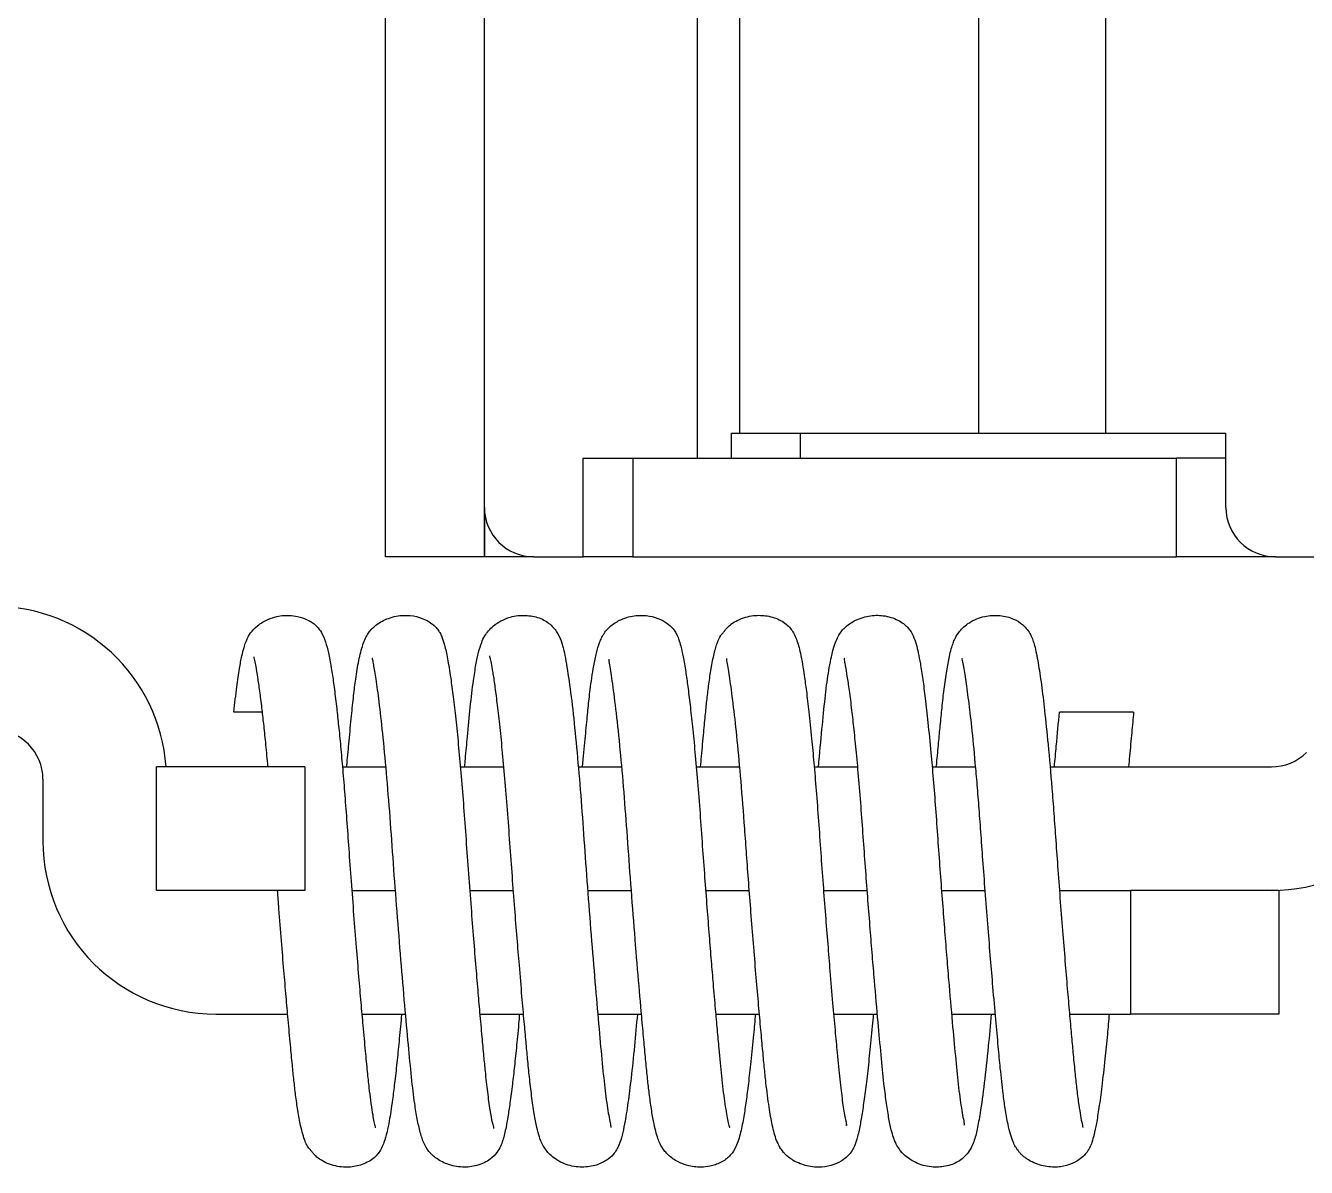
# Model space of a CAD drawing. Extents: x -3080 to 28500, y -1326 to 31609.
# Drawn here: x 2535.555 to 2538.146, y 26363.001 to 26365.311 of the extents above; entities that cross this region are included whole.
import ezdxf

# ---------------------------------------------------------------- set-up
doc = ezdxf.new("R2010")
doc.units = 0
doc.header["$LTSCALE"] = 100
doc.layers.add('0-xref', color=8, linetype='Continuous')
doc.layers.add('188K-SM-07-F10-MECH-CR PIPE-Y2257103$0$AP7P1-SM-08-FNN-120-A(4)-SMP$0$15P6-SM-08-FNN-320-A(10)-UIS-TCM$0$15P6-SM-08-FNN-00-(@10)170308-MIC$0$0-CDS', color=140, linetype='Continuous')

# ---------------------------------------------------------------- blocks, each defined once
blk = doc.blocks.new('188K-SM-07-F10-MECH-CR PIPE-Y2257103$0$CDS-WET')
at = {"layer": '188K-SM-07-F10-MECH-CR PIPE-Y2257103$0$AP7P1-SM-08-FNN-120-A(4)-SMP$0$15P6-SM-08-FNN-320-A(10)-UIS-TCM$0$15P6-SM-08-FNN-00-(@10)170308-MIC$0$0-CDS', "ltscale": 0.1}
for p, q in [((2536.283, -72970.5269), (2536.283, -72968.4269)), ((2536.483, -72970.5269), (2536.483, -72968.4269)), ((2536.9131, -72968.6269), (2536.9131, -72970.3269)), ((2536.9989, -72968.6769), (2536.9989, -72970.2769)), ((2537.4824, -72968.6769), (2537.4824, -72970.2769)), ((2537.7396, -72968.6769), (2537.7396, -72970.2769)), ((2536.983, -72970.3269), (2536.983, -72970.2769)), ((2536.983, -72970.2769), (2536.9989, -72970.2769)), ((2536.9989, -72970.2769), (2537.4824, -72970.2769)), ((2537.1227, -72970.3269), (2537.1227, -72970.2769)), ((2537.4824, -72970.2769), (2537.7396, -72970.2769)), ((2537.7396, -72970.2769), (2537.983, -72970.2769)), ((2537.983, -72970.4269), (2537.983, -72970.2769)), ((2536.683, -72970.5269), (2536.683, -72970.3269)), ((2536.683, -72970.3269), (2536.783, -72970.3269)), ((2536.783, -72970.3269), (2536.783, -72970.5269)), ((2536.783, -72970.3269), (2537.883, -72970.3269)), ((2537.883, -72970.5269), (2537.883, -72970.3269)), ((2537.983, -72970.3269), (2537.883, -72970.3269)), ((2536.483, -72970.4283), (2536.483, -72970.5269)), ((2536.483, -72970.5269), (2536.283, -72970.5269)), ((2536.583, -72970.5269), (2536.483, -72970.5269)), ((2536.583, -72970.5269), (2536.683, -72970.5269)), ((2536.783, -72970.5269), (2536.683, -72970.5269)), ((2536.783, -72970.5269), (2537.883, -72970.5269)), ((2538.083, -72970.5269), (2537.883, -72970.5269)), ((2538.083, -72970.5269), (2538.383, -72970.5269)), ((2536.0337, -72970.8411), (2535.9763, -72970.8411)), ((2537.7213, -72970.8411), (2537.6463, -72970.8411)), ((2537.7963, -72970.8411), (2537.7213, -72970.8411)), ((2535.82, -72971.2019), (2535.82, -72970.9519)), ((2536.12, -72970.9519), (2535.82, -72970.9519)), ((2536.12, -72970.9519), (2536.12, -72971.2019)), ((2536.1958, -72970.9519), (2536.2838, -72970.9519)), ((2536.4344, -72970.9519), (2536.5224, -72970.9519)), ((2536.6729, -72970.9519), (2536.7609, -72970.9519)), ((2536.9115, -72970.9519), (2536.9994, -72970.9519)), ((2537.1501, -72970.9519), (2537.2381, -72970.9519)), ((2537.3886, -72970.9519), (2537.4767, -72970.9519)), ((2537.6271, -72970.9519), (2538.075, -72970.9519)), ((2535.59, -72970.9769), (2535.59, -72971.1019)), ((2536.12, -72971.2019), (2535.82, -72971.2019)), ((2536.2148, -72971.2019), (2536.3031, -72971.2019)), ((2536.4533, -72971.2019), (2536.5417, -72971.2019)), ((2536.6919, -72971.2019), (2536.7803, -72971.2019)), ((2536.9305, -72971.2019), (2537.0188, -72971.2019)), ((2537.169, -72971.2019), (2537.2574, -72971.2019)), ((2537.4076, -72971.2019), (2537.4959, -72971.2019)), ((2537.6462, -72971.2019), (2537.79, -72971.2019)), ((2538.09, -72971.2019), (2537.79, -72971.2019)), ((2537.79, -72971.2019), (2537.79, -72971.4519)), ((2538.09, -72971.2019), (2538.09, -72971.4519)), ((2535.94, -72971.4519), (2536.085, -72971.4519)), ((2536.2351, -72971.4519), (2536.3236, -72971.4519)), ((2536.4736, -72971.4519), (2536.5622, -72971.4519)), ((2536.7122, -72971.4519), (2536.8007, -72971.4519)), ((2536.9508, -72971.4519), (2537.0393, -72971.4519)), ((2537.1894, -72971.4519), (2537.2779, -72971.4519)), ((2537.4279, -72971.4519), (2537.5164, -72971.4519)), ((2537.6665, -72971.4519), (2537.79, -72971.4519)), ((2538.09, -72971.4519), (2537.79, -72971.4519))]:
    blk.add_line(p, q, dxfattribs=at)
for centre, radius, start, end in [((2536.583, -72970.4269), 0.1, 180, 270), ((2538.083, -72970.4269), 0.1, 180, 270), ((2535.49, -72970.9769), 0.35, 4.096, 90), ((2535.49, -72970.9769), 0.1, 0, 90), ((2538.075, -72970.8519), 0.1, 270, 315), ((2535.94, -72971.1019), 0.35, 180, 270), ((2538.075, -72970.8519), 0.35, 270, 315)]:
    blk.add_arc(centre, radius, start, end, dxfattribs=at)
for points, knots in [([(2535.9763, -72970.8411), (2535.9782, -72970.8235), (2535.9817, -72970.7905), (2535.9871, -72970.7538), (2535.9921, -72970.7282), (2535.9962, -72970.7116), (2535.9998, -72970.7009), (2536.0029, -72970.6931), (2536.0091, -72970.6811), (2536.024, -72970.6648), (2536.0437, -72970.6532), (2536.0613, -72970.6475), (2536.0758, -72970.6453), (2536.0905, -72970.6451), (2536.1067, -72970.6471), (2536.1239, -72970.653), (2536.1385, -72970.6619), (2536.1482, -72970.6715), (2536.156, -72970.6842), (2536.1632, -72970.703), (2536.1695, -72970.7285), (2536.1745, -72970.7578), (2536.179, -72970.7907), (2536.1834, -72970.826), (2536.1876, -72970.8646), (2536.1917, -72970.9053), (2536.1959, -72970.9514), (2536.2001, -72971.0027), (2536.2044, -72971.0585), (2536.2086, -72971.1191), (2536.2134, -72971.1841), (2536.2184, -72971.2509), (2536.2236, -72971.3155), (2536.2284, -72971.3749), (2536.2329, -72971.4281), (2536.2374, -72971.4791), (2536.2418, -72971.5261), (2536.2457, -72971.5676), (2536.2493, -72971.6009), (2536.2529, -72971.6291), (2536.2561, -72971.6508), (2536.259, -72971.6675), (2536.2611, -72971.6775), (2536.2623, -72971.6819), (2536.2621, -72971.6822), (2536.262, -72971.6823)], [0, 0, 0, 0, 0.038629, 0.072542, 0.100999, 0.123562, 0.140015, 0.150612, 0.163548, 0.177301, 0.192835, 0.20573, 0.214742, 0.221449, 0.230215, 0.242372, 0.250621, 0.267336, 0.28886, 0.317278, 0.343535, 0.374908, 0.402787, 0.432735, 0.457181, 0.483201, 0.510636, 0.539278, 0.568875, 0.59958, 0.632617, 0.666929, 0.699862, 0.73101, 0.760148, 0.78713, 0.819629, 0.848169, 0.873771, 0.896782, 0.926352, 0.949664, 0.973765, 0.992735, 1, 1, 1, 1]), ([(2536.2046, -72970.9519), (2536.2048, -72970.9497), (2536.2064, -72970.9311), (2536.2096, -72970.8959), (2536.214, -72970.8492), (2536.2183, -72970.8079), (2536.2232, -72970.7696), (2536.2288, -72970.7352), (2536.2354, -72970.7085), (2536.2417, -72970.6925), (2536.247, -72970.6829), (2536.2517, -72970.6764), (2536.2584, -72970.6694), (2536.2696, -72970.66), (2536.2857, -72970.6517), (2536.3047, -72970.6466), (2536.3232, -72970.6446), (2536.3445, -72970.6464), (2536.3673, -72970.655), (2536.3809, -72970.6651), (2536.3892, -72970.6744), (2536.3934, -72970.681), (2536.3982, -72970.6908), (2536.403, -72970.7066), (2536.4086, -72970.7327), (2536.4144, -72970.7683), (2536.4199, -72970.81), (2536.4251, -72970.8548), (2536.4303, -72970.9062), (2536.4355, -72970.9634), (2536.4405, -72971.0252), (2536.4452, -72971.091), (2536.4501, -72971.1591), (2536.4552, -72971.227), (2536.4602, -72971.2912), (2536.4649, -72971.3498), (2536.4693, -72971.4019), (2536.4735, -72971.4513), (2536.4776, -72971.4962), (2536.4812, -72971.5357), (2536.4849, -72971.5738), (2536.4891, -72971.6119), (2536.4941, -72971.6474), (2536.4985, -72971.671), (2536.5019, -72971.6827), (2536.5017, -72971.6832), (2536.5016, -72971.6833)], [0, 0, 0, 0, 0.003552, 0.029307, 0.060537, 0.08884, 0.115194, 0.151456, 0.18957, 0.20816, 0.221885, 0.230823, 0.234467, 0.239171, 0.252579, 0.2611, 0.27008, 0.284818, 0.297423, 0.308499, 0.31672, 0.326332, 0.340183, 0.365029, 0.397619, 0.434031, 0.462805, 0.492653, 0.523366, 0.554694, 0.586352, 0.61808, 0.650921, 0.683089, 0.713521, 0.741908, 0.768039, 0.791788, 0.819655, 0.84322, 0.863369, 0.894798, 0.92897, 0.96155, 0.987418, 1, 1, 1, 1]), ([(2536.4432, -72970.9519), (2536.4436, -72970.9466), (2536.4455, -72970.9251), (2536.4493, -72970.8838), (2536.4545, -72970.8286), (2536.4602, -72970.7803), (2536.4658, -72970.745), (2536.4707, -72970.7208), (2536.4764, -72970.7024), (2536.4828, -72970.6867), (2536.4983, -72970.6678), (2536.5158, -72970.6563), (2536.535, -72970.648), (2536.5609, -72970.6436), (2536.5941, -72970.649), (2536.6156, -72970.6614), (2536.6303, -72970.6783), (2536.6414, -72970.7035), (2536.6476, -72970.7349), (2536.6566, -72970.7915), (2536.6646, -72970.8613), (2536.6723, -72970.9419), (2536.6795, -72971.03), (2536.686, -72971.1233), (2536.6932, -72971.2198), (2536.7008, -72971.3172), (2536.7085, -72971.4097), (2536.7157, -72971.4917), (2536.722, -72971.5601), (2536.7271, -72971.6074), (2536.7313, -72971.6381), (2536.7346, -72971.6581), (2536.7372, -72971.6726), (2536.7393, -72971.6807), (2536.739, -72971.6813), (2536.7388, -72971.6816)], [0, 0, 0, 0, 0.008521, 0.034236, 0.072159, 0.113075, 0.142595, 0.170684, 0.194387, 0.209837, 0.228014, 0.239786, 0.251346, 0.269327, 0.285682, 0.305947, 0.32827, 0.351094, 0.397624, 0.444925, 0.492319, 0.539109, 0.584694, 0.628935, 0.674383, 0.720843, 0.767327, 0.811996, 0.854005, 0.894439, 0.916203, 0.93965, 0.964642, 0.988063, 1, 1, 1, 1]), ([(2536.6817, -72970.9519), (2536.6817, -72970.9518), (2536.6835, -72970.9317), (2536.6867, -72970.8972), (2536.691, -72970.8516), (2536.6942, -72970.8191), (2536.6972, -72970.7936), (2536.7004, -72970.7704), (2536.7045, -72970.7451), (2536.7097, -72970.7203), (2536.7148, -72970.7029), (2536.7195, -72970.6915), (2536.723, -72970.685), (2536.7263, -72970.68), (2536.7289, -72970.6766), (2536.7314, -72970.6738), (2536.7342, -72970.6707), (2536.7427, -72970.6629), (2536.7621, -72970.6512), (2536.7853, -72970.6456), (2536.8032, -72970.645), (2536.8199, -72970.6466), (2536.8395, -72970.6525), (2536.855, -72970.6624), (2536.866, -72970.6737), (2536.8716, -72970.6827), (2536.8764, -72970.6935), (2536.8807, -72970.7084), (2536.8852, -72970.7293), (2536.8899, -72970.7567), (2536.8945, -72970.7895), (2536.8991, -72970.8264), (2536.904, -72970.8707), (2536.909, -72970.9226), (2536.9142, -72970.9815), (2536.9191, -72971.0451), (2536.9237, -72971.1104), (2536.9284, -72971.1744), (2536.933, -72971.2354), (2536.9374, -72971.2921), (2536.9416, -72971.3436), (2536.9457, -72971.3934), (2536.9497, -72971.4399), (2536.9536, -72971.4836), (2536.9578, -72971.53), (2536.9626, -72971.581), (2536.9686, -72971.6309), (2536.9741, -72971.6623), (2536.9774, -72971.6778), (2536.9792, -72971.6822), (2536.9781, -72971.6814), (2536.978, -72971.6814)], [0, 0, 0, 0, 0.000191, 0.031846, 0.059834, 0.084589, 0.09934, 0.117612, 0.139844, 0.166217, 0.194127, 0.208162, 0.219254, 0.227415, 0.23271, 0.234359, 0.235862, 0.239728, 0.25164, 0.268631, 0.277122, 0.284639, 0.297709, 0.309272, 0.317953, 0.330134, 0.348455, 0.369783, 0.395781, 0.425553, 0.450347, 0.477184, 0.505938, 0.536411, 0.568324, 0.60131, 0.633121, 0.663536, 0.692436, 0.719529, 0.744593, 0.767481, 0.794472, 0.817439, 0.839984, 0.876878, 0.918013, 0.95968, 0.980063, 0.999192, 1, 1, 1, 1]), ([(2536.9203, -72970.9519), (2536.9209, -72970.9448), (2536.9231, -72970.92), (2536.9265, -72970.884), (2536.9301, -72970.8454), (2536.9334, -72970.8131), (2536.9372, -72970.7821), (2536.9419, -72970.7507), (2536.9477, -72970.7216), (2536.9541, -72970.6995), (2536.9593, -72970.6885), (2536.9634, -72970.6828), (2536.9649, -72970.6816), (2536.9669, -72970.6791), (2536.9684, -72970.6773), (2536.9695, -72970.6759), (2536.9709, -72970.6742), (2536.973, -72970.6717), (2536.9778, -72970.6666), (2536.9853, -72970.6603), (2536.9992, -72970.6527), (2537.0153, -72970.6475), (2537.0354, -72970.6445), (2537.0542, -72970.6456), (2537.0734, -72970.6511), (2537.0867, -72970.6578), (2537.0966, -72970.6654), (2537.1043, -72970.6742), (2537.1096, -72970.683), (2537.1162, -72970.6978), (2537.1219, -72970.7187), (2537.1265, -72970.7439), (2537.1302, -72970.768), (2537.1345, -72970.7996), (2537.1394, -72970.8415), (2537.1445, -72970.8905), (2537.1495, -72970.9443), (2537.1542, -72971.0002), (2537.1588, -72971.0612), (2537.1633, -72971.1251), (2537.168, -72971.1889), (2537.1727, -72971.2509), (2537.1774, -72971.3097), (2537.1823, -72971.3697), (2537.1873, -72971.4285), (2537.1921, -72971.4836), (2537.197, -72971.536), (2537.2017, -72971.585), (2537.2069, -72971.6281), (2537.2115, -72971.6565), (2537.2147, -72971.6724), (2537.2161, -72971.6776), (2537.2146, -72971.6773), (2537.2142, -72971.6773)], [0, 0, 0, 0, 0.0112849, 0.0392389, 0.0631094, 0.0836558, 0.1062852, 0.1330351, 0.1640526, 0.1965981, 0.2248769, 0.2342989, 0.2427776, 0.2457414, 0.2469083, 0.2479446, 0.2489396, 0.2499876, 0.2525082, 0.2591898, 0.2664253, 0.274295, 0.282585, 0.2973214, 0.3050044, 0.3136311, 0.3241985, 0.3366448, 0.3506261, 0.3640781, 0.3948221, 0.4180633, 0.4392301, 0.4645948, 0.4941266, 0.5276411, 0.5551771, 0.5844892, 0.6152455, 0.6458689, 0.6758421, 0.7049177, 0.7328292, 0.7593595, 0.7922985, 0.8222573, 0.8491353, 0.8850759, 0.9199025, 0.9537633, 0.9715445, 0.992625, 1, 1, 1, 1]), ([(2537.1589, -72970.9519), (2537.1592, -72970.9485), (2537.1619, -72970.9172), (2537.1666, -72970.8672), (2537.1728, -72970.8043), (2537.1796, -72970.7541), (2537.1867, -72970.7191), (2537.1936, -72970.6981), (2537.1991, -72970.6865), (2537.204, -72970.6791), (2537.2091, -72970.673), (2537.2179, -72970.6645), (2537.2365, -72970.6524), (2537.2648, -72970.6448), (2537.2932, -72970.6447), (2537.3253, -72970.656), (2537.343, -72970.6728), (2537.3503, -72970.6858), (2537.3567, -72970.7032), (2537.361, -72970.7219), (2537.365, -72970.7437), (2537.3697, -72970.7742), (2537.3748, -72970.8137), (2537.3803, -72970.8629), (2537.3858, -72970.9183), (2537.3909, -72970.9772), (2537.3956, -72971.0357), (2537.3999, -72971.0969), (2537.4043, -72971.1585), (2537.4089, -72971.2189), (2537.4134, -72971.277), (2537.4177, -72971.3316), (2537.4231, -72971.3966), (2537.4291, -72971.4668), (2537.4357, -72971.5379), (2537.4414, -72971.5969), (2537.4467, -72971.6365), (2537.4512, -72971.6624), (2537.454, -72971.6749), (2537.4534, -72971.6768), (2537.4531, -72971.6777)], [0, 0, 0, 0, 0.005405, 0.049138, 0.090554, 0.13224, 0.177058, 0.200362, 0.218398, 0.230105, 0.233839, 0.237845, 0.249629, 0.266397, 0.28372, 0.301196, 0.319007, 0.340906, 0.362099, 0.382874, 0.407904, 0.437403, 0.466942, 0.500058, 0.536453, 0.565621, 0.596068, 0.626344, 0.655769, 0.684474, 0.712205, 0.738742, 0.763914, 0.809647, 0.849972, 0.890028, 0.932569, 0.954821, 0.977976, 1, 1, 1, 1]), ([(2537.3974, -72970.9519), (2537.3976, -72970.9495), (2537.3991, -72970.9324), (2537.4017, -72970.9043), (2537.4052, -72970.8667), (2537.4088, -72970.83), (2537.413, -72970.7921), (2537.418, -72970.7572), (2537.4228, -72970.7312), (2537.427, -72970.7137), (2537.431, -72970.7015), (2537.434, -72970.6935), (2537.4435, -72970.6765), (2537.461, -72970.661), (2537.4784, -72970.6522), (2537.4982, -72970.6458), (2537.5262, -72970.6441), (2537.5538, -72970.6516), (2537.5766, -72970.6664), (2537.5895, -72970.6856), (2537.597, -72970.709), (2537.603, -72970.7392), (2537.6098, -72970.7842), (2537.6163, -72970.8387), (2537.6235, -72970.9081), (2537.6298, -72970.98), (2537.6349, -72971.0463), (2537.6388, -72971.1017), (2537.6431, -72971.1618), (2537.6479, -72971.2258), (2537.653, -72971.2902), (2537.6579, -72971.3511), (2537.6625, -72971.4062), (2537.6667, -72971.455), (2537.6705, -72971.4974), (2537.6742, -72971.5369), (2537.6776, -72971.5728), (2537.6815, -72971.6079), (2537.6853, -72971.6362), (2537.689, -72971.6595), (2537.6918, -72971.6746), (2537.6939, -72971.682), (2537.6933, -72971.6818), (2537.6932, -72971.6818)], [0, 0, 0, 0, 0.003831, 0.027247, 0.048045, 0.071422, 0.098544, 0.129863, 0.159805, 0.17891, 0.195048, 0.208269, 0.221, 0.237647, 0.248147, 0.25824, 0.274975, 0.291386, 0.306462, 0.331467, 0.359906, 0.39991, 0.438536, 0.476085, 0.518392, 0.566137, 0.591676, 0.618156, 0.646586, 0.677157, 0.708181, 0.737683, 0.765426, 0.791251, 0.815065, 0.836834, 0.862729, 0.88639, 0.91465, 0.940248, 0.969159, 0.993303, 1, 1, 1, 1]), ([(2536.0453, -72970.9519), (2536.0451, -72970.9499), (2536.0436, -72970.9323), (2536.0407, -72970.9028), (2536.0368, -72970.8649), (2536.0328, -72970.8299), (2536.0287, -72970.7979), (2536.0246, -72970.7696), (2536.0211, -72970.7493), (2536.019, -72970.7366), (2536.0165, -72970.7287), (2536.0173, -72970.7291), (2536.0174, -72970.7292)], [0, 0, 0, 0, 0.016894, 0.145004, 0.265288, 0.377059, 0.512077, 0.641514, 0.776196, 0.87953, 0.984642, 1, 1, 1, 1]), ([(2536.5539, -72971.4519), (2536.5535, -72971.4565), (2536.5517, -72971.4789), (2536.5482, -72971.5146), (2536.5439, -72971.5574), (2536.5393, -72971.5968), (2536.5349, -72971.6312), (2536.5306, -72971.6597), (2536.5264, -72971.6837), (2536.5205, -72971.7086), (2536.5128, -72971.7279), (2536.4987, -72971.7436), (2536.4833, -72971.7531), (2536.4632, -72971.7606), (2536.4381, -72971.763), (2536.4097, -72971.7578), (2536.3882, -72971.7465), (2536.3773, -72971.7372), (2536.3704, -72971.7299), (2536.3658, -72971.7232), (2536.3591, -72971.7108), (2536.3531, -72971.6926), (2536.347, -72971.6652), (2536.3413, -72971.6295), (2536.3355, -72971.5811), (2536.3292, -72971.5141), (2536.3219, -72971.4342), (2536.3142, -72971.343), (2536.3064, -72971.2455), (2536.2989, -72971.1476), (2536.2923, -72971.0522), (2536.285, -72970.9626), (2536.2775, -72970.8834), (2536.2703, -72970.8199), (2536.2641, -72970.7739), (2536.2596, -72970.7484), (2536.2575, -72970.7355), (2536.2558, -72970.7311), (2536.257, -72970.7318), (2536.257, -72970.7318)], [0, 0, 0, 0, 0.007337, 0.035729, 0.062379, 0.087107, 0.116886, 0.142917, 0.165262, 0.197294, 0.230481, 0.248113, 0.257221, 0.266077, 0.283174, 0.300993, 0.31449, 0.319209, 0.322891, 0.332902, 0.349215, 0.379677, 0.41019, 0.43888, 0.480603, 0.522919, 0.567988, 0.614953, 0.662246, 0.708893, 0.754307, 0.801125, 0.847748, 0.891653, 0.932024, 0.968364, 0.984966, 0.999835, 1, 1, 1, 1]), ([(2536.7924, -72971.4519), (2536.7905, -72971.474), (2536.7863, -72971.5214), (2536.7799, -72971.5809), (2536.7733, -72971.6333), (2536.7673, -72971.6713), (2536.7618, -72971.6974), (2536.7565, -72971.7161), (2536.7468, -72971.7338), (2536.7304, -72971.7489), (2536.7074, -72971.7597), (2536.6748, -72971.7634), (2536.6483, -72971.7573), (2536.6304, -72971.7481), (2536.6151, -72971.737), (2536.6025, -72971.721), (2536.5976, -72971.7098), (2536.5935, -72971.6986), (2536.5888, -72971.6806), (2536.5836, -72971.6539), (2536.5787, -72971.6197), (2536.5742, -72971.5817), (2536.5707, -72971.5447), (2536.5671, -72971.5074), (2536.5633, -72971.4655), (2536.5588, -72971.414), (2536.554, -72971.3571), (2536.5491, -72971.2973), (2536.5443, -72971.237), (2536.5394, -72971.1723), (2536.5345, -72971.1053), (2536.5298, -72971.0385), (2536.5246, -72970.9749), (2536.5193, -72970.9167), (2536.514, -72970.8653), (2536.5091, -72970.8219), (2536.5045, -72970.7869), (2536.5005, -72970.7602), (2536.4971, -72970.7414), (2536.4952, -72970.7311), (2536.4935, -72970.7268), (2536.4942, -72970.7275), (2536.4943, -72970.7275)], [0, 0, 0, 0, 0.0358, 0.077068, 0.114708, 0.153905, 0.180801, 0.206788, 0.230263, 0.245612, 0.261592, 0.277791, 0.296636, 0.30724, 0.316431, 0.330849, 0.343291, 0.357961, 0.382194, 0.411636, 0.443475, 0.4713, 0.495215, 0.516273, 0.539311, 0.566743, 0.598524, 0.625087, 0.653775, 0.684301, 0.716287, 0.7491, 0.78191, 0.814323, 0.84597, 0.876519, 0.905692, 0.933276, 0.959127, 0.981601, 0.998599, 1, 1, 1, 1]), ([(2537.0311, -72971.4519), (2537.0299, -72971.4659), (2537.0269, -72971.4999), (2537.0221, -72971.5473), (2537.0171, -72971.5922), (2537.0124, -72971.6285), (2537.0076, -72971.6611), (2537.0015, -72971.6932), (2536.9927, -72971.7196), (2536.9845, -72971.7342), (2536.9738, -72971.7444), (2536.9649, -72971.7506), (2536.9533, -72971.756), (2536.9409, -72971.7597), (2536.9279, -72971.7617), (2536.9131, -72971.7618), (2536.8986, -72971.7599), (2536.8815, -72971.7549), (2536.8616, -72971.7442), (2536.8454, -72971.7278), (2536.8374, -72971.7132), (2536.8337, -72971.7031), (2536.8292, -72971.6884), (2536.8248, -72971.6681), (2536.8203, -72971.6416), (2536.8162, -72971.6112), (2536.8125, -72971.5786), (2536.8091, -72971.5437), (2536.8053, -72971.503), (2536.8003, -72971.4473), (2536.7937, -72971.3717), (2536.786, -72971.2766), (2536.7783, -72971.1777), (2536.7715, -72971.0814), (2536.7646, -72970.9902), (2536.7569, -72970.9058), (2536.749, -72970.8319), (2536.7412, -72970.7746), (2536.7374, -72970.7481), (2536.7349, -72970.7358), (2536.7352, -72970.7347), (2536.7353, -72970.7342)], [0, 0, 0, 0, 0.023105, 0.056373, 0.086927, 0.114539, 0.142005, 0.173535, 0.208861, 0.236215, 0.247103, 0.255724, 0.262441, 0.268088, 0.276934, 0.283495, 0.291532, 0.303354, 0.31811, 0.331874, 0.344892, 0.360154, 0.379883, 0.404175, 0.432359, 0.458274, 0.480241, 0.504286, 0.528718, 0.555442, 0.599618, 0.647606, 0.695214, 0.741025, 0.786804, 0.833862, 0.881752, 0.930435, 0.978491, 0.990385, 1, 1, 1, 1]), ([(2537.2696, -72971.4519), (2537.2689, -72971.4601), (2537.2665, -72971.488), (2537.2623, -72971.5307), (2537.2571, -72971.5787), (2537.252, -72971.6196), (2537.2471, -72971.6535), (2537.242, -72971.6825), (2537.2371, -72971.704), (2537.2317, -72971.7196), (2537.2271, -72971.7285), (2537.2199, -72971.7377), (2537.2085, -72971.748), (2537.1897, -72971.7577), (2537.1628, -72971.7629), (2537.1374, -72971.7609), (2537.113, -72971.752), (2537.0989, -72971.7423), (2537.092, -72971.7362), (2537.0849, -72971.7284), (2537.0796, -72971.7201), (2537.0719, -72971.704), (2537.0652, -72971.6782), (2537.0586, -72971.6405), (2537.0533, -72971.5996), (2537.0491, -72971.5585), (2537.0456, -72971.5212), (2537.0416, -72971.4776), (2537.0371, -72971.4272), (2537.0322, -72971.3705), (2537.0272, -72971.3095), (2537.0223, -72971.2474), (2537.0177, -72971.1872), (2537.0134, -72971.1304), (2537.0085, -72971.0606), (2537.0023, -72970.9808), (2536.9946, -72970.8978), (2536.9871, -72970.8285), (2536.9798, -72970.775), (2536.976, -72970.7471), (2536.9726, -72970.7332), (2536.9738, -72970.733), (2536.9741, -72970.7329)], [0, 0, 0, 0, 0.012977, 0.044323, 0.074895, 0.104463, 0.132844, 0.159901, 0.1915, 0.215175, 0.231416, 0.239392, 0.249531, 0.261858, 0.275664, 0.29283, 0.308329, 0.314124, 0.318588, 0.322158, 0.335027, 0.3558, 0.39447, 0.431024, 0.470877, 0.492491, 0.515805, 0.541148, 0.56847, 0.597655, 0.628257, 0.658106, 0.68659, 0.713558, 0.738938, 0.78771, 0.834079, 0.878048, 0.923024, 0.968181, 0.990567, 1, 1, 1, 1]), ([(2537.5082, -72971.4519), (2537.5062, -72971.4742), (2537.5017, -72971.5254), (2537.4942, -72971.5934), (2537.4868, -72971.648), (2537.4797, -72971.6858), (2537.4741, -72971.7098), (2537.4629, -72971.7332), (2537.4438, -72971.7505), (2537.4188, -72971.761), (2537.3831, -72971.7626), (2537.359, -72971.7552), (2537.3404, -72971.7441), (2537.3252, -72971.7306), (2537.3148, -72971.7139), (2537.3104, -72971.7015), (2537.3051, -72971.6836), (2537.3006, -72971.661), (2537.2958, -72971.63), (2537.2906, -72971.5886), (2537.2855, -72971.5358), (2537.2791, -72971.4662), (2537.2731, -72971.3975), (2537.2677, -72971.3334), (2537.2634, -72971.2792), (2537.2588, -72971.2216), (2537.2543, -72971.1615), (2537.2498, -72971.1001), (2537.2454, -72971.0382), (2537.2406, -72970.9785), (2537.2357, -72970.9239), (2537.2309, -72970.8769), (2537.2262, -72970.8342), (2537.2216, -72970.7976), (2537.2173, -72970.7687), (2537.214, -72970.7493), (2537.2115, -72970.7368), (2537.2109, -72970.7329), (2537.2116, -72970.7322), (2537.2118, -72970.732)], [0, 0, 0, 0, 0.036742, 0.084736, 0.132872, 0.16472, 0.196099, 0.226928, 0.249073, 0.268422, 0.28426, 0.305131, 0.317359, 0.32786, 0.344518, 0.360705, 0.379261, 0.407933, 0.437842, 0.465945, 0.505054, 0.543965, 0.588921, 0.613871, 0.640287, 0.667982, 0.696715, 0.7262, 0.756738, 0.788702, 0.81924, 0.847824, 0.8742, 0.905655, 0.932738, 0.955459, 0.971425, 0.990666, 1, 1, 1, 1]), ([(2537.7468, -72971.4519), (2537.7456, -72971.4657), (2537.7428, -72971.4978), (2537.7378, -72971.5476), (2537.7321, -72971.5981), (2537.7263, -72971.6411), (2537.7211, -72971.673), (2537.7164, -72971.6955), (2537.7123, -72971.7108), (2537.7081, -72971.7214), (2537.7038, -72971.7289), (2537.6987, -72971.7359), (2537.6886, -72971.7457), (2537.6721, -72971.7555), (2537.6517, -72971.761), (2537.6349, -72971.762), (2537.6167, -72971.7607), (2537.5938, -72971.7542), (2537.5757, -72971.7425), (2537.568, -72971.7349), (2537.5655, -72971.7321), (2537.5632, -72971.7294), (2537.5604, -72971.7257), (2537.5565, -72971.7195), (2537.552, -72971.7099), (2537.5471, -72971.6952), (2537.5417, -72971.6733), (2537.5366, -72971.6456), (2537.5325, -72971.6156), (2537.5293, -72971.5887), (2537.5262, -72971.5575), (2537.5223, -72971.5164), (2537.5173, -72971.4617), (2537.512, -72971.4018), (2537.5068, -72971.3394), (2537.5018, -72971.2772), (2537.4967, -72971.2125), (2537.492, -72971.1494), (2537.4878, -72971.0908), (2537.4839, -72971.0374), (2537.48, -72970.9886), (2537.475, -72970.9317), (2537.4692, -72970.8727), (2537.4626, -72970.8155), (2537.4562, -72970.7709), (2537.4526, -72970.7462), (2537.4489, -72970.7323), (2537.45, -72970.7326), (2537.4503, -72970.7327)], [0, 0, 0, 0, 0.022447, 0.052442, 0.089796, 0.123797, 0.15424, 0.181076, 0.203503, 0.221072, 0.231045, 0.2384, 0.247554, 0.259468, 0.272894, 0.280648, 0.289593, 0.306187, 0.317473, 0.321045, 0.322534, 0.324543, 0.330659, 0.339705, 0.356395, 0.378357, 0.402238, 0.432583, 0.456571, 0.475191, 0.493904, 0.521678, 0.553166, 0.588295, 0.616893, 0.6472, 0.678856, 0.709286, 0.737324, 0.763613, 0.788867, 0.812859, 0.856316, 0.89383, 0.932154, 0.972262, 0.992211, 1, 1, 1, 1]), ([(2537.636, -72970.9519), (2537.6373, -72970.9377), (2537.6409, -72970.8968), (2537.6442, -72970.8631), (2537.6463, -72970.8411)], [0, 0, 0, 0, 0.347224, 1, 1, 1, 1]), ([(2537.7963, -72970.8411), (2537.795, -72970.8546), (2537.7923, -72970.8824), (2537.7888, -72970.92), (2537.7867, -72970.9447), (2537.7861, -72970.9519)], [0, 0, 0, 0, 0.402488, 0.824557, 1, 1, 1, 1]), ([(2536.3154, -72971.4519), (2536.3152, -72971.4538), (2536.3136, -72971.4735), (2536.3104, -72971.5068), (2536.3059, -72971.5522), (2536.3014, -72971.5913), (2536.2973, -72971.6239), (2536.2937, -72971.6489), (2536.2904, -72971.6695), (2536.2862, -72971.6913), (2536.2795, -72971.7137), (2536.2727, -72971.7285), (2536.2629, -72971.7403), (2536.2532, -72971.7482), (2536.2405, -72971.755), (2536.2211, -72971.7611), (2536.2023, -72971.7625), (2536.1823, -72971.7599), (2536.1661, -72971.755), (2536.1518, -72971.7476), (2536.1436, -72971.7411), (2536.1388, -72971.7361), (2536.1365, -72971.7335), (2536.1351, -72971.7318), (2536.1339, -72971.7303), (2536.1323, -72971.7284), (2536.1296, -72971.7251), (2536.1281, -72971.7238), (2536.1242, -72971.7181), (2536.1202, -72971.7095), (2536.1156, -72971.6956), (2536.1107, -72971.6758), (2536.1058, -72971.6493), (2536.1013, -72971.6178), (2536.0977, -72971.5868), (2536.0943, -72971.5533), (2536.0905, -72971.5127), (2536.0863, -72971.4663), (2536.0818, -72971.4156), (2536.0773, -72971.3625), (2536.0724, -72971.3029), (2536.0681, -72971.2485), (2536.0655, -72971.2143), (2536.0645, -72971.2019)], [0, 0, 0, 0, 0.004267, 0.044872, 0.082531, 0.123453, 0.159479, 0.190506, 0.217405, 0.250424, 0.284727, 0.324729, 0.343329, 0.359209, 0.372222, 0.383527, 0.405085, 0.41711, 0.428767, 0.439457, 0.449405, 0.453345, 0.454954, 0.45643, 0.457903, 0.459511, 0.463548, 0.478976, 0.496612, 0.527343, 0.557818, 0.589965, 0.633991, 0.671782, 0.703589, 0.734388, 0.770717, 0.813069, 0.848802, 0.887823, 0.929915, 0.974734, 1, 1, 1, 1])]:
    blk.add_open_spline(points, degree=3, knots=knots, dxfattribs=at)
blk = doc.blocks.new('188K-SM-07-F10-MECH-CR PIPE-Y2257103')
blk.add_blockref('188K-SM-07-F10-MECH-CR PIPE-Y2257103$0$CDS-WET', (0, 99334.7631))

msp = doc.modelspace()

# ---------------------------------------------------------------- block references
at = {"layer": '0-xref'}
msp.add_blockref('188K-SM-07-F10-MECH-CR PIPE-Y2257103', (0, 0), dxfattribs=at)

doc.saveas('drawing.dxf')
